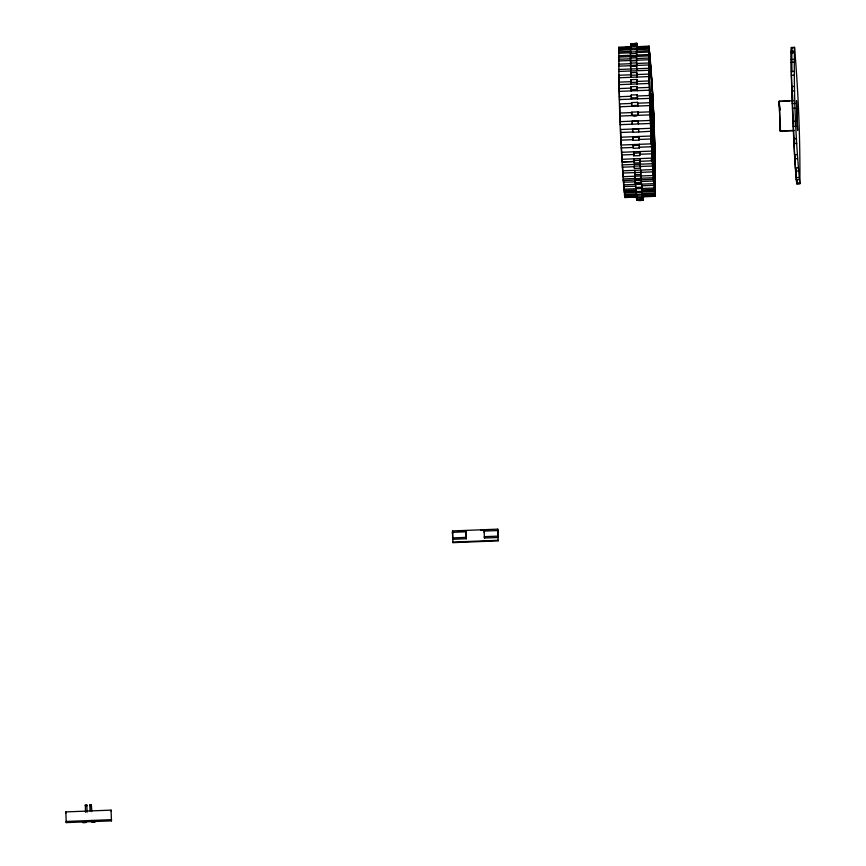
<?xml version="1.0" encoding="UTF-8"?>
<svg xmlns="http://www.w3.org/2000/svg" width="866" height="866" viewBox="0 0 866 866"><rect width="100%" height="100%" fill="white"/><g stroke="black" fill="none" stroke-linecap="round" stroke-linejoin="round"><path stroke-width="1.3" d="M634.118 163.014L633.988 158.824L634.118 163.014L640.147 162.776L640.017 158.586L640.147 162.776M630.491 49.817L630.491 48.399L636.532 48.16L636.662 52.534L648.731 52.057M636.662 52.534L636.532 48.16M637.116 196.993L624.981 197.556C620.208 147.761 618.562 97.306 618.865 47.208L636.607 46.439L636.629 45.357L630.6 45.595L630.578 46.677M618.562 53.248L630.632 52.772L630.643 51.419L618.573 51.895M636.478 51.776L636.64 56.377L636.478 51.776L630.448 52.014L630.459 53.724L636.488 53.486M621.214 145.033L651.373 143.853L648.861 71.759L649.024 46.017C653.895 95.78 655.378 146.213 655.205 196.29L643.081 196.853L643.211 200.1L637.181 200.338L642.052 199.613M633.75 155.837L633.631 151.81L633.75 155.837L639.779 155.599L639.66 151.572L639.779 155.599M643.503 197.361L643.514 196.171M791.427 47.457L794.533 47.327C798.355 92.64 800.238 138.268 799.881 183.733L796.763 183.863L794.728 158.759L791.394 75.255L791.427 47.457L791.86 48.28M799.881 183.733C795.573 139.242 793.624 92.034 794.533 47.327M633.382 148.292L633.273 144.557L633.382 148.292L639.411 148.054L639.303 144.319L639.411 148.054M649.045 94.156L651.665 94.048L651.07 110.242L653.722 159.777L651.102 159.885M651.243 112.288L651.773 97.847M637.333 199.591L637.365 198.758M643.395 198.52L643.362 199.353L643.211 195.846M630.719 44.177L630.686 44.967L636.716 44.729L636.748 43.939L630.719 44.177L630.816 48.225L618.757 48.702M779.855 110.426L779.129 101.268L780.309 131.177L794.219 130.625M780.396 131.177L780.396 125.386M633.014 140.335L632.927 136.731L633.014 140.335L639.043 140.097L638.956 136.492L639.043 140.097M630.816 48.225L630.859 47.619L618.8 48.095M648.807 49.016L636.748 49.492L636.791 48.897L648.851 48.42M648.915 47.511L636.856 47.987L636.9 47.381L648.959 46.905M643.211 200.1L643.081 196.853M636.932 43.3L630.849 43.971L636.932 43.3L637.062 46.753L641.089 46.591M650.821 131.286L632.656 132.303L632.591 129.034L632.721 132L620.651 132.476M789.262 101.073L779.205 101.463L780.331 130.972L794.154 130.43M780.331 130.972L780.363 124.39M637.03 200.024C652.434 197.632 633.306 204.69 636.835 196.56L624.765 197.037M637.062 43.733L633.501 43.744M655.14 196.376L653.224 178.169L651.503 146.744L639.444 147.209M796.763 183.863L799.978 183.311M649.056 46.093L637.062 46.753M625.674 47.197L631.033 46.991M637.17 46.732L641.208 46.883M637.181 47.035L641.284 47.067M618.692 49.611L630.751 49.135L630.708 49.73L630.6 45.595M618.649 50.206L636.521 49.578M636.672 51.181L648.731 50.704M791.329 47.879L794.144 47.771M618.551 55.749L630.61 55.272L630.61 56.615L630.448 52.014M636.651 55.034L648.71 54.558M630.448 56.106L630.6 60.479L630.448 56.106L636.478 55.868L636.64 60.241L636.629 58.542L648.688 58.065M630.6 56.42L636.629 56.182M618.54 57.091L648.699 55.9M791.178 51.267L793.992 51.159M630.47 58.076L636.51 57.838L636.478 55.868M618.53 59.256L630.589 58.78M791.134 52.945L793.96 52.837M618.54 60.956L648.699 59.765M630.491 60.912L630.675 65.697L630.491 60.912L636.521 60.674L636.705 65.459L636.683 63.467L648.742 62.991M630.524 63.121L636.553 62.882L636.521 60.674M618.584 64.181L630.643 63.705M630.665 65.47L636.694 65.231M618.616 66.173L648.775 64.982M791.145 59.473L793.96 59.364M630.567 66.487L630.751 70.99L630.567 66.487L636.597 66.249L636.781 70.752L636.748 68.75M791.156 62.287L793.981 62.168M618.66 69.464L648.818 68.273M618.681 71.467L648.84 70.276M630.686 72.701L630.881 77.312L630.686 72.701L636.716 72.463L636.921 77.074L636.716 72.463M618.757 75.266L630.827 74.79M636.856 74.552L648.926 74.075M630.751 75.299L636.781 75.061M618.822 77.788L648.98 76.598M791.318 71.51L794.133 71.391M630.849 79.694L631.054 84.175L630.849 79.694L636.878 79.456L637.084 83.937L636.878 79.456M791.394 75.255L794.209 75.147M618.93 82.14L630.989 81.664M637.03 81.426L649.089 80.949M630.924 82.454L636.954 82.216M618.984 84.651L649.154 83.461M631.033 86.708L631.227 90.898L631.033 86.708L637.062 86.47L637.268 90.659L637.062 86.47M619.082 88.581L631.152 88.105M637.181 87.877L649.251 87.401M631.119 89.588L637.149 89.35M619.168 91.374L649.327 90.183M791.686 86.546L794.501 86.438M631.271 95L631.498 99.092L631.271 95L637.311 94.762L637.528 98.854L637.311 94.762M619.342 96.721L631.401 96.245M637.43 96.007L649.5 95.531M791.816 90.984L794.631 90.876M631.379 97.966L637.408 97.728M619.428 99.568L649.587 98.378M631.52 102.578L631.725 106.302L631.52 102.578L637.549 102.34L637.755 106.063L637.549 102.34M619.569 103.909L631.628 103.433M637.668 103.195L649.727 102.718M631.628 105.598L637.668 105.36M619.655 106.778L649.814 105.587M779.129 101.268L793.04 100.716M792.238 103.574L795.053 103.455M631.855 112.125L637.885 111.887C641.414 117.321 629.117 117.635 631.855 112.125L632.072 115.568M619.883 113.035L631.953 112.558M637.982 112.32L650.052 111.844M792.412 108.391L795.226 108.282M631.974 115.167L638.09 115.308M620.002 116.044L650.16 114.853M632.202 121.132L632.397 124.184L632.202 121.132L638.231 120.894L638.426 123.946L638.231 120.894M620.218 121.641L650.377 120.45M620.327 124.661L650.496 123.47M792.92 121.413L795.735 121.305M620.521 129.499L650.691 128.32M632.526 129.337L638.621 128.796L638.697 132.065M793.126 126.295L795.941 126.187M620.868 137.207L651.026 136.016M632.873 137.456L638.902 137.218M620.998 140.151L633.057 139.675M639.086 139.437L651.156 138.961M793.7 138.874L796.514 138.766M633.241 145.542L639.27 145.304M621.344 147.924L633.403 147.447M793.916 143.475L796.731 143.366M621.561 152.286L651.719 151.095M633.609 153.228L639.638 152.99M621.701 154.982L633.76 154.505M639.801 154.267L651.86 153.791M621.918 159.301L652.076 158.11M633.988 160.578L640.017 160.34M794.512 154.743L797.326 154.635M634.118 161.466L622.059 161.942L634.118 161.531M640.158 161.292L652.217 160.816M622.21 164.908L652.369 163.717M794.728 158.759L797.543 158.64M634.28 166.153L640.31 165.915L640.299 164.194L640.45 168.188L634.421 168.426L634.269 164.432M622.34 167.181L634.41 166.705L634.421 168.426M652.499 165.991L640.439 166.467L640.45 168.188M622.557 170.808L652.715 169.617M622.686 173.059L652.856 171.869M795.302 167.95L798.116 167.842M634.648 172.691L634.789 174.737L640.818 174.499L640.656 170.093L640.818 174.499M622.903 176.686L653.072 175.495M795.508 171.1L798.333 170.992M623.044 178.948L635.103 178.472L634.973 176.209L635.146 180.464L641.176 180.225L641.002 175.971L641.143 178.234L653.202 177.757M635.016 178.667L641.046 178.428L641.176 180.225M623.152 180.529L653.31 179.338M623.271 182.196L635.341 181.849M641.425 183.938L641.305 182.336L635.265 182.574L635.395 184.177L641.425 183.938L641.251 179.814L641.37 181.481L653.44 181.005M796.027 177.595L798.842 177.487M623.477 184.859L653.635 183.668M796.2 179.663L799.026 179.554M623.596 186.526L635.666 186.255M641.695 185.811L641.76 188.539L641.565 184.144L641.695 185.811L653.754 185.335M641.641 187.208L635.612 187.446L635.731 188.777L635.536 184.382L635.655 186.049M623.791 189.199L653.949 188.009M796.623 183.018L799.437 182.91M623.91 190.607L635.969 190.13L636.045 192.631L642.074 192.393L641.89 188.485L642.009 189.892L654.068 189.416M624.029 191.732L636.099 191.256M636.131 192.328L636.293 195.261L642.323 195.023L642.128 191.018L654.187 190.542M635.969 190.13L635.861 188.723L635.936 191.602L641.966 191.364L642.074 192.393M624.137 192.685L636.196 192.209L636.293 195.261M642.128 191.018L642.226 191.971L654.295 191.505M624.299 194.265L636.369 193.789L636.467 194.742L624.408 195.218M642.507 197.015L636.478 197.253L642.594 197.48L642.399 193.551L654.458 193.075M636.196 194.482L642.226 194.244L642.323 195.023M642.399 193.551L642.496 194.504L654.566 194.027M624.57 196.56L636.64 196.084L636.824 199.342L642.853 199.104L642.669 195.846L654.728 195.37M624.646 196.744L636.716 196.268M642.669 195.846L654.804 195.554M643.005 199.97L642.864 196.322L654.923 195.846M624.841 197.221L636.911 196.744M642.864 196.322L654.999 196.03M636.64 196.084L636.748 199.212L642.853 199.104M497.766 529.148L498.156 540.871L452.907 542.657L452.517 530.923L497.766 529.148L497.82 529.721M457.897 531.291L465.876 530.977M480.522 530.403L488.5 530.089M452.474 532.341L466.049 531.8L466.341 538.76L452.766 539.291L452.474 532.341L452.604 533.716M497.712 530.555L498.015 537.505L484.44 538.046L484.137 531.085L497.712 530.555L497.842 531.93M452.637 537.916L466.211 537.375L466.341 538.76M497.885 536.13L484.31 536.66L484.44 538.046M85.333 805.109L86.838 805.044L86.914 805.802L85.409 805.856L85.333 805.109L85.55 812.276M90.042 810.901L89.858 804.925L91.363 804.871L91.612 811.604M111.075 810.121L111.476 820.871L66.227 822.603L65.838 811.907L111.075 810.121L111.194 811.323M618.865 47.208L619.374 48.583M779.205 101.463L779.811 109.636M635.936 191.602L636.045 192.631M651.665 94.048L653.722 159.777M498.156 540.871L498.091 540.297L452.853 542.084L452.907 542.657M484.137 531.085L484.267 532.471M452.517 530.923L452.572 531.508M111.476 820.871L111.368 819.669L66.119 821.455L66.227 822.603M94.881 821.477L94.957 822.224L91.937 822.343L91.764 820.438M89.858 804.925L89.934 805.683M85.831 821.823L85.907 822.581L82.887 822.7L82.822 821.942M65.838 811.907L65.946 813.055M635.341 181.719L635.222 180.052L635.395 184.177M630.632 52.772L630.491 48.399M636.748 49.492L636.629 45.357M636.856 47.987L636.748 43.939M637.885 111.887L638.004 114.929M637.127 43.603L637.257 47.219M636.835 196.56L636.965 200.208M637.441 46.861L637.289 44.631L637.387 47.543M642.496 194.504L642.594 197.48M636.369 193.789L636.564 197.719M649.554 92.153L651.979 153.13L654.761 190.217C655.54 144.308 653.386 98.075 649.457 52.285L649.327 84.164M466.049 531.8L466.211 537.375M91.363 804.871L91.547 810.847M86.838 805.044L87.055 812.221M636.597 66.249L636.651 68.663M635.103 178.472L635.146 180.464M634.756 172.778L634.626 170.331L634.789 174.737M623.985 187.76A69.442 1.58 87.7 0 1 623.293 179.468M623.13 177.054A69.442 1.58 87.7 0 1 622.416 165.579M622.189 161.574A69.442 1.58 87.7 0 1 621.452 147.317M621.333 144.687A69.442 1.58 87.7 0 1 620.641 129.207M620.489 125.321A69.442 1.58 87.7 0 1 619.731 104.775M619.601 100.781A69.442 1.58 87.7 0 1 618.919 74.768M797.164 181.925A67.635 1.537 87.7 0 1 796.882 179.641M796.341 173.557A67.635 1.537 87.7 0 1 796.027 169.303M795.41 159.582A67.635 1.537 87.7 0 1 795.259 156.843M794.587 144.265A67.635 1.537 87.7 0 1 794.274 137.781M793.678 124.552A67.635 1.537 87.7 0 1 793.418 118.274M792.791 101.56A67.635 1.537 87.7 0 1 792.574 94.957M791.946 71.835A67.635 1.537 87.7 0 1 791.935 49.362M797.088 182.639A67.635 1.537 87.7 0 1 792.715 115.752A67.635 1.537 87.7 0 1 791.805 48.637M649.056 54.309L651.308 139.502L654.848 190.639C655.378 144.416 653.57 97.901 649.37 51.873L649.056 54.309M649.219 53.064C649.316 98.345 650.236 145.087 654.999 189.448C654.902 144.167 653.982 97.414 649.219 53.064M796.428 100.586L797.608 130.495L796.514 100.586"/></g></svg>
